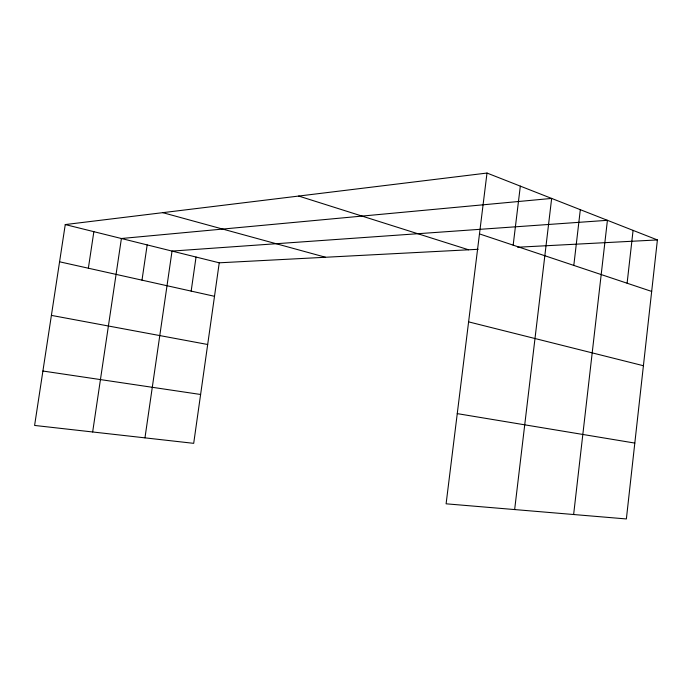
<?xml version="1.0" encoding="UTF-8"?>
<svg xmlns="http://www.w3.org/2000/svg" width="692" height="692" viewBox="0 0 692 692"><rect width="100%" height="100%" fill="white"/><g stroke="black" fill="none" stroke-linecap="round" stroke-linejoin="round"><path stroke-width="1.04" d="M487.004 173.052L657.4 239.934L626.372 518.948L446.106 503.811L487.004 173.052L65.256 224.571L34.6 425.442L193.699 443.338L219.243 262.804L478.181 249.293M627.108 283.218L633.076 230.393M573.633 514.519L607.42 220.315L172.031 251.084L144.965 437.854M573.806 265.417L580.32 209.685M514.649 509.572L551.654 198.422L121.403 238.506L92.659 431.972M513.17 245.158L520.323 186.131M191.165 291.107L196.044 257.043M141.998 280.156L147.171 244.907M88.36 268.211L93.861 231.673M517.651 247.226L657.4 239.934M42.904 371.024L200.611 394.483M457.256 413.626L634.815 443.079M51.398 315.388L207.678 344.495M59.573 261.801L214.503 296.306M65.256 224.571L219.243 262.804M468.605 321.867L643.413 365.722M162.767 212.66L325.551 257.251M298.693 196.052L468.588 249.786M479.478 233.905L651.674 291.427"/></g></svg>
